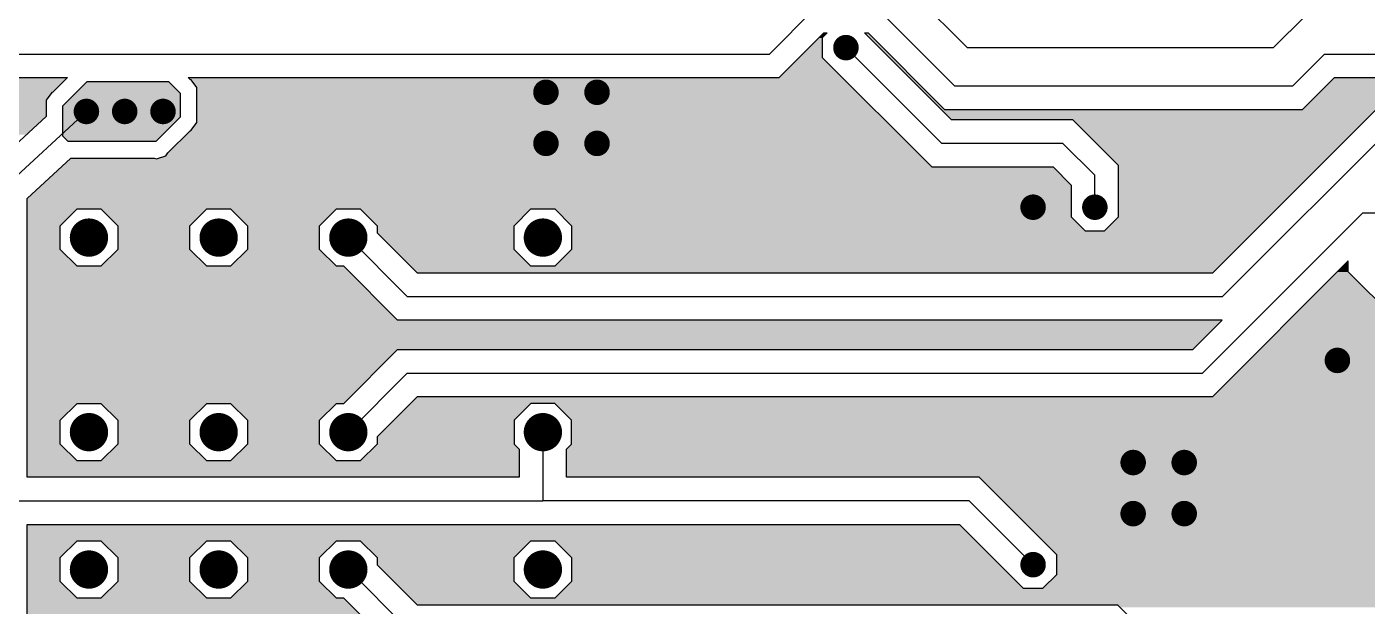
# Model space of a CAD drawing. Extents: x 295 to 953, y 10 to 290.
# Drawn here: x 543 to 629.6, y 158.2 to 195.7 of the extents above; entities that cross this region are included whole.
import ezdxf

# ---------------------------------------------------------------- set-up
doc = ezdxf.new("R2010")
doc.units = 0
doc.header["$LTSCALE"] = 5
doc.header["$MEASUREMENT"] = 0
doc.layers.get('0').update_dxf_attribs({"linetype": 'CONTINUOUS', "lineweight": 25})
doc.layers.add('L4-BOTTOM_GBR', color=7, linetype='CONTINUOUS')

msp = doc.modelspace()

# ---------------------------------------------------------------- linework, layer by layer
for points, const_width in [([(596.317, 194.312, -1), (595.492, 194.312, -1)], 0.825), ([(576.93, 191.425, -1), (576.105, 191.425, -1)], 0.825), ([(580.23, 191.425, -1), (579.405, 191.425, -1)], 0.825), ([(547.23, 190.188, -1), (546.405, 190.188, -1)], 0.825), ([(549.705, 190.188, -1), (548.88, 190.188, -1)], 0.825), ([(552.18, 190.188, -1), (551.355, 190.188, -1)], 0.825), ([(576.93, 188.125, -1), (576.105, 188.125, -1)], 0.825), ([(580.23, 188.125, -1), (579.405, 188.125, -1)], 0.825), ([(608.412, 184, -1), (607.587, 184, -1)], 0.825), ([(612.405, 184, -1), (611.58, 184, -1)], 0.825), ([(547.601, 182.036, -1), (546.363, 182.036, -1)], 1.238), ([(555.983, 182.036, -1), (554.745, 182.036, -1)], 1.238), ([(564.365, 182.036, -1), (563.127, 182.036, -1)], 1.238), ([(576.938, 182.036, -1), (575.7, 182.036, -1)], 1.238), ([(628.08, 174.1, -1), (627.255, 174.1, -1)], 0.825), ([(547.601, 169.464, -1), (546.363, 169.464, -1)], 1.238), ([(555.983, 169.464, -1), (554.745, 169.464, -1)], 1.238), ([(564.365, 169.464, -1), (563.127, 169.464, -1)], 1.238), ([(576.938, 169.464, -1), (575.7, 169.464, -1)], 1.238), ([(614.88, 167.5, -1), (614.055, 167.5, -1)], 0.825), ([(618.18, 167.5, -1), (617.355, 167.5, -1)], 0.825), ([(614.88, 164.2, -1), (614.055, 164.2, -1)], 0.825), ([(618.18, 164.2, -1), (617.355, 164.2, -1)], 0.825), ([(547.601, 160.587, -1), (546.363, 160.587, -1)], 1.238), ([(555.983, 160.587, -1), (554.745, 160.587, -1)], 1.238), ([(564.365, 160.587, -1), (563.127, 160.587, -1)], 1.238), ([(576.938, 160.587, -1), (575.7, 160.587, -1)], 1.238), ([(608.412, 160.9, -1), (607.587, 160.9, -1)], 0.825)]:
    msp.add_lwpolyline(points, format="xyb", close=True, dxfattribs=dict(const_width=const_width))
at = {"layer": 'L4-BOTTOM_GBR'}
for p, q in [((603.742, 194.312), (598.792, 199.262)), ((593.842, 196.787), (590.955, 193.9)), ((602.917, 191.838), (597.967, 196.787)), ((625.605, 196.375), (623.542, 194.312)), ((591.586, 192.374), (594.474, 195.261)), ((594.695, 195.261), (594.378, 194.944)), ((594.378, 194.944), (594.378, 193.681)), ((594.474, 195.261), (594.695, 195.261)), ((597.114, 195.261), (597.335, 195.261)), ((602.724, 189.651), (597.114, 195.261)), ((597.335, 195.261), (602.285, 190.311)), ((595.905, 194.312), (602.092, 188.125)), ((603.742, 194.312), (623.542, 194.312)), ((529.492, 193.9), (590.955, 193.9)), ((594.378, 193.681), (601.46, 186.599)), ((626.842, 193.9), (624.78, 191.838)), ((626.842, 193.9), (684.18, 193.9)), ((530.124, 192.374), (545.599, 192.374)), ((545.599, 192.374), (544.657, 191.432)), ((553.397, 192.374), (591.586, 192.374)), ((553.514, 192.257), (553.397, 192.374)), ((625.411, 190.311), (627.474, 192.374)), ((627.474, 192.374), (683.548, 192.374)), ((545.291, 190.549), (546.868, 192.126)), ((546.868, 192.126), (552.128, 192.126)), ((552.128, 192.126), (552.881, 191.374)), ((553.59, 192.232), (553.514, 192.257)), ((553.953, 191.734), (553.59, 192.232)), ((553.953, 189.466), (553.953, 191.734)), ((602.917, 191.838), (624.78, 191.838)), ((619.61, 179.751), (631.568, 191.709)), ((544.581, 191.407), (544.218, 190.909)), ((544.218, 190.909), (544.218, 189.866)), ((544.657, 191.432), (544.581, 191.407)), ((552.881, 191.374), (552.881, 189.826)), ((544.218, 189.866), (540.857, 186.764)), ((546.817, 190.188), (541.455, 185.238)), ((545.291, 188.589), (545.291, 190.549)), ((552.881, 189.826), (551.303, 188.249)), ((602.285, 190.311), (625.411, 190.311)), ((632.2, 190.183), (620.242, 178.225)), ((552.077, 187.506), (553.514, 188.943)), ((553.514, 188.943), (553.59, 188.968)), ((553.59, 188.968), (553.953, 189.466)), ((610.561, 189.651), (602.724, 189.651)), ((613.518, 186.694), (610.561, 189.651)), ((545.631, 188.249), (545.291, 188.589)), ((551.303, 188.249), (545.631, 188.249)), ((609.93, 188.125), (602.092, 188.125)), ((609.93, 188.125), (611.992, 186.062)), ((542.981, 184.569), (545.806, 187.176)), ((545.806, 187.176), (551.204, 187.176)), ((551.204, 187.176), (551.355, 187.127)), ((551.355, 187.127), (551.94, 187.318)), ((551.94, 187.318), (552.077, 187.506)), ((601.46, 186.599), (609.298, 186.599)), ((609.298, 186.599), (610.466, 185.431)), ((613.518, 183.368), (613.518, 186.694)), ((610.466, 185.431), (610.466, 183.368)), ((611.992, 184), (611.992, 186.062)), ((542.981, 166.551), (542.981, 184.569)), ((545.126, 182.805), (546.213, 183.893)), ((546.213, 183.893), (547.751, 183.893)), ((547.751, 183.893), (548.838, 182.805)), ((553.508, 182.805), (554.595, 183.893)), ((554.595, 183.893), (556.133, 183.893)), ((556.133, 183.893), (557.22, 182.805)), ((561.89, 182.805), (562.977, 183.893)), ((562.977, 183.893), (564.515, 183.893)), ((564.515, 183.893), (565.602, 182.805)), ((574.463, 182.805), (575.55, 183.893)), ((575.55, 183.893), (577.088, 183.893)), ((577.088, 183.893), (578.175, 182.805)), ((545.126, 181.268), (545.126, 182.805)), ((548.838, 182.805), (548.838, 181.268)), ((553.508, 181.268), (553.508, 182.805)), ((557.22, 182.805), (557.22, 181.268)), ((561.89, 181.268), (561.89, 182.805)), ((565.602, 182.805), (565.602, 182.338)), ((574.463, 181.268), (574.463, 182.805)), ((578.175, 182.805), (578.175, 181.268)), ((610.466, 183.368), (611.36, 182.474)), ((612.624, 182.474), (613.518, 183.368)), ((629.317, 183.635), (618.957, 173.275)), ((629.317, 183.635), (635.864, 183.635)), ((563.746, 182.036), (567.558, 178.225)), ((565.602, 182.338), (568.189, 179.751)), ((611.36, 182.474), (612.624, 182.474)), ((546.213, 180.18), (545.126, 181.268)), ((548.838, 181.268), (547.751, 180.18)), ((554.595, 180.18), (553.508, 181.268)), ((557.22, 181.268), (556.133, 180.18)), ((562.977, 180.18), (561.89, 181.268)), ((575.55, 180.18), (574.463, 181.268)), ((578.175, 181.268), (577.088, 180.18)), ((628.368, 180.528), (619.589, 171.749)), ((628.368, 179.824), (628.368, 180.528)), ((547.751, 180.18), (546.213, 180.18)), ((556.133, 180.18), (554.595, 180.18)), ((563.444, 180.18), (562.977, 180.18)), ((566.926, 176.699), (563.444, 180.18)), ((568.189, 179.751), (619.61, 179.751)), ((577.088, 180.18), (575.55, 180.18)), ((631.328, 176.864), (628.368, 179.824)), ((567.558, 178.225), (620.242, 178.225)), ((620.222, 176.699), (566.926, 176.699)), ((618.325, 174.801), (620.222, 176.699)), ((563.444, 171.32), (566.926, 174.801)), ((566.926, 174.801), (618.325, 174.801)), ((563.746, 169.464), (567.558, 173.275)), ((567.558, 173.275), (618.957, 173.275)), ((568.189, 171.749), (565.602, 169.162)), ((619.589, 171.749), (568.189, 171.749)), ((545.126, 170.232), (546.213, 171.32)), ((546.213, 171.32), (547.751, 171.32)), ((547.751, 171.32), (548.838, 170.232)), ((553.508, 170.232), (554.595, 171.32)), ((554.595, 171.32), (556.133, 171.32)), ((556.133, 171.32), (557.22, 170.232)), ((561.89, 170.232), (562.977, 171.32)), ((562.977, 171.32), (563.444, 171.32)), ((575.55, 171.32), (574.463, 170.232)), ((577.088, 171.32), (575.55, 171.32)), ((578.175, 170.232), (577.088, 171.32)), ((545.126, 168.695), (545.126, 170.232)), ((548.838, 170.232), (548.838, 168.695)), ((553.508, 168.695), (553.508, 170.232)), ((557.22, 170.232), (557.22, 168.695)), ((561.89, 168.695), (561.89, 170.232)), ((574.463, 170.232), (574.463, 168.695)), ((578.175, 168.695), (578.175, 170.232)), ((565.602, 169.162), (565.602, 168.695)), ((576.319, 169.464), (576.319, 165.025)), ((546.213, 167.607), (545.126, 168.695)), ((548.838, 168.695), (547.751, 167.607)), ((554.595, 167.607), (553.508, 168.695)), ((557.22, 168.695), (556.133, 167.607)), ((562.977, 167.607), (561.89, 168.695)), ((565.602, 168.695), (564.515, 167.607)), ((574.463, 168.695), (574.793, 168.365)), ((574.793, 168.365), (574.793, 166.551)), ((577.845, 168.365), (578.175, 168.695)), ((577.845, 166.551), (577.845, 168.365)), ((547.751, 167.607), (546.213, 167.607)), ((556.133, 167.607), (554.595, 167.607)), ((564.515, 167.607), (562.977, 167.607)), ((574.793, 166.551), (542.981, 166.551)), ((604.506, 166.551), (577.845, 166.551)), ((609.525, 161.532), (604.506, 166.551)), ((541.455, 165.025), (576.319, 165.025)), ((603.874, 165.025), (576.319, 165.025)), ((607.999, 160.9), (603.874, 165.025)), ((542.981, 163.499), (603.242, 163.499)), ((542.981, 145.101), (542.981, 163.499)), ((603.242, 163.499), (607.367, 159.374)), ((545.126, 161.355), (546.213, 162.443)), ((546.213, 162.443), (547.751, 162.443)), ((547.751, 162.443), (548.838, 161.355)), ((553.508, 161.355), (554.595, 162.443)), ((554.595, 162.443), (556.133, 162.443)), ((556.133, 162.443), (557.22, 161.355)), ((561.89, 161.355), (562.977, 162.443)), ((562.977, 162.443), (564.515, 162.443)), ((564.515, 162.443), (565.602, 161.355)), ((574.463, 161.355), (575.55, 162.443)), ((575.55, 162.443), (577.088, 162.443)), ((577.088, 162.443), (578.175, 161.355)), ((545.126, 159.818), (545.126, 161.355)), ((548.838, 161.355), (548.838, 159.818)), ((553.508, 159.818), (553.508, 161.355)), ((557.22, 161.355), (557.22, 159.818)), ((561.89, 159.818), (561.89, 161.355)), ((565.602, 161.355), (565.602, 160.888)), ((574.463, 159.818), (574.463, 161.355)), ((578.175, 161.355), (578.175, 159.818)), ((609.525, 160.268), (609.525, 161.532)), ((563.746, 160.587), (567.558, 156.775)), ((565.602, 160.888), (568.189, 158.301)), ((608.631, 159.374), (609.525, 160.268)), ((546.213, 158.73), (545.126, 159.818)), ((548.838, 159.818), (547.751, 158.73)), ((554.595, 158.73), (553.508, 159.818)), ((557.22, 159.818), (556.133, 158.73)), ((562.977, 158.73), (561.89, 159.818)), ((575.55, 158.73), (574.463, 159.818)), ((578.175, 159.818), (577.088, 158.73)), ((547.751, 158.73), (546.213, 158.73)), ((556.133, 158.73), (554.595, 158.73)), ((563.444, 158.73), (562.977, 158.73)), ((566.926, 155.249), (563.444, 158.73)), ((577.088, 158.73), (575.55, 158.73)), ((607.367, 159.374), (608.631, 159.374)), ((568.189, 158.301), (613.449, 158.301)), ((613.449, 158.301), (631.256, 140.494))]:
    msp.add_line(p, q, dxfattribs=at)
for points in [[(594.378, 193.681), (594.378, 194.944), (592.893, 193.681), (594.157, 194.944)], [(594.378, 194.944), (594.695, 195.261), (594.157, 194.944), (594.474, 195.261)], [(594.695, 195.261), (594.695, 195.261), (594.474, 195.261), (594.695, 195.261)], [(602.285, 190.311), (597.335, 195.261), (602.064, 190.311), (597.114, 195.261)], [(597.335, 195.261), (597.335, 195.261), (597.114, 195.261), (597.335, 195.261)], [(595.685, 192.374), (594.378, 193.681), (591.586, 192.374), (592.893, 193.681)], [(544.657, 191.432), (545.599, 192.374), (529.182, 191.432), (530.124, 192.374)], [(545.599, 192.374), (545.599, 192.374), (530.124, 192.374), (545.599, 192.374)], [(595.802, 192.257), (595.685, 192.374), (553.514, 192.257), (553.397, 192.374)], [(595.685, 192.374), (595.685, 192.374), (553.397, 192.374), (554.595, 192.374)], [(595.685, 192.374), (595.685, 192.374), (575.55, 192.374), (591.586, 192.374)], [(684.213, 191.709), (683.548, 192.374), (626.809, 191.709), (627.474, 192.374)], [(552.881, 191.374), (552.128, 192.126), (546.116, 191.374), (546.868, 192.126)], [(552.128, 192.126), (552.128, 192.126), (546.868, 192.126), (552.128, 192.126)], [(595.827, 192.232), (595.802, 192.257), (553.59, 192.232), (553.514, 192.257)], [(596.325, 191.734), (595.827, 192.232), (553.953, 191.734), (553.59, 192.232)], [(598.592, 189.466), (596.325, 191.734), (553.953, 189.466), (553.953, 191.734)], [(630.17, 190.311), (631.568, 191.709), (625.411, 190.311), (626.809, 191.709)], [(544.218, 190.909), (544.372, 191.12), (524.55, 190.909), (524.55, 191.12)], [(544.218, 189.866), (544.218, 190.909), (524.55, 189.866), (524.55, 190.909)], [(544.372, 191.12), (544.581, 191.407), (528.87, 191.12), (529.157, 191.407)], [(544.581, 191.407), (544.657, 191.432), (529.157, 191.407), (529.182, 191.432)], [(552.881, 190.549), (552.881, 191.374), (545.291, 190.549), (546.116, 191.374)], [(542.949, 188.694), (544.127, 189.782), (523.463, 188.694), (524.55, 189.782)], [(544.127, 189.782), (544.218, 189.866), (524.55, 189.782), (524.55, 189.866)], [(552.881, 189.826), (552.881, 190.549), (545.291, 189.826), (545.291, 190.549)], [(551.643, 188.589), (552.881, 189.826), (545.291, 188.589), (545.291, 189.826)], [(629.51, 189.651), (630.17, 190.311), (602.724, 189.651), (602.064, 190.311)], [(600.553, 187.506), (599.115, 188.943), (552.077, 187.506), (553.514, 188.943)], [(599.115, 188.943), (599.091, 188.968), (553.514, 188.943), (553.59, 188.968)], [(599.091, 188.968), (598.592, 189.466), (553.59, 188.968), (553.953, 189.466)], [(629.51, 189.651), (629.51, 189.651), (610.561, 189.651), (602.724, 189.651)], [(626.553, 186.694), (629.51, 189.651), (613.518, 186.694), (610.561, 189.651)], [(551.303, 188.249), (551.643, 188.589), (545.631, 188.249), (545.291, 188.589)], [(601.46, 186.599), (600.932, 187.127), (545.18, 186.599), (545.752, 187.127)], [(551.355, 187.127), (551.204, 187.176), (545.752, 187.127), (545.806, 187.176)], [(551.204, 187.176), (551.204, 187.176), (546.213, 187.176), (551.204, 187.176)], [(600.932, 187.127), (600.741, 187.318), (551.355, 187.127), (551.94, 187.318)], [(600.741, 187.318), (600.553, 187.506), (551.94, 187.318), (552.077, 187.506)], [(610.466, 185.431), (609.298, 186.599), (543.914, 185.431), (545.18, 186.599)], [(623.227, 183.368), (626.553, 186.694), (613.518, 183.368), (613.518, 186.694)], [(610.466, 184.569), (610.466, 185.431), (542.981, 184.569), (543.914, 185.431)], [(610.466, 183.893), (610.466, 184.569), (542.981, 183.893), (542.981, 184.569)], [(545.126, 182.805), (546.213, 183.893), (542.981, 182.805), (542.981, 183.893)], [(554.595, 183.893), (554.595, 183.893), (547.751, 183.893), (546.213, 183.893)], [(553.508, 182.805), (554.595, 183.893), (548.838, 182.805), (547.751, 183.893)], [(562.977, 183.893), (562.977, 183.893), (556.133, 183.893), (554.595, 183.893)], [(561.89, 182.805), (562.977, 183.893), (557.22, 182.805), (556.133, 183.893)], [(575.55, 183.893), (575.55, 183.893), (564.515, 183.893), (562.977, 183.893)], [(574.463, 182.805), (575.55, 183.893), (565.602, 182.805), (564.515, 183.893)], [(610.466, 183.893), (610.466, 183.893), (577.088, 183.893), (575.55, 183.893)], [(610.466, 183.368), (610.466, 183.893), (577.613, 183.368), (577.088, 183.893)], [(545.126, 181.268), (545.126, 182.805), (542.981, 181.268), (542.981, 182.805)], [(553.508, 181.268), (553.508, 182.805), (548.838, 181.268), (548.838, 182.805)], [(561.89, 181.268), (561.89, 182.805), (557.22, 181.268), (557.22, 182.805)], [(574.463, 182.338), (574.463, 182.805), (565.602, 182.338), (565.602, 182.805)], [(611.028, 182.805), (610.466, 183.368), (578.175, 182.805), (577.613, 183.368)], [(611.36, 182.474), (611.028, 182.805), (578.175, 182.474), (578.175, 182.805)], [(622.333, 182.474), (623.227, 183.368), (612.624, 182.474), (613.518, 183.368)], [(574.463, 181.268), (574.463, 182.338), (566.673, 181.268), (565.602, 182.338)], [(621.126, 181.268), (622.333, 182.474), (578.175, 181.268), (578.175, 182.474)], [(546.213, 180.18), (545.126, 181.268), (542.981, 180.18), (542.981, 181.268)], [(554.595, 180.18), (553.508, 181.268), (547.751, 180.18), (548.838, 181.268)], [(562.977, 180.18), (561.89, 181.268), (556.133, 180.18), (557.22, 181.268)], [(575.55, 180.18), (574.463, 181.268), (567.76, 180.18), (566.673, 181.268)], [(620.039, 180.18), (621.126, 181.268), (577.088, 180.18), (578.175, 181.268)], [(628.368, 179.824), (628.368, 180.528), (627.664, 179.824), (628.368, 180.528)], [(566.926, 176.699), (563.444, 180.18), (542.981, 176.699), (542.981, 180.18)], [(554.595, 180.18), (554.595, 180.18), (546.213, 180.18), (547.751, 180.18)], [(563.444, 180.18), (563.444, 180.18), (554.595, 180.18), (556.133, 180.18)], [(619.61, 179.751), (620.039, 180.18), (568.189, 179.751), (567.76, 180.18)], [(631.328, 176.864), (628.368, 179.824), (624.704, 176.864), (627.664, 179.824)], [(699.978, 175.943), (699.058, 176.864), (623.783, 175.943), (624.704, 176.864)], [(618.325, 174.801), (620.222, 176.699), (542.981, 174.801), (542.981, 176.699)], [(699.978, 171.749), (699.978, 175.943), (619.589, 171.749), (623.783, 175.943)], [(563.444, 171.32), (566.926, 174.801), (542.981, 171.32), (542.981, 174.801)], [(699.978, 171.32), (699.978, 171.749), (567.76, 171.32), (568.189, 171.749)], [(699.978, 171.749), (699.978, 171.749), (568.189, 171.749), (619.589, 171.749)], [(545.126, 170.232), (546.213, 171.32), (542.981, 170.232), (542.981, 171.32)], [(554.595, 171.32), (554.595, 171.32), (547.751, 171.32), (546.213, 171.32)], [(553.508, 170.232), (554.595, 171.32), (548.838, 170.232), (547.751, 171.32)], [(562.977, 171.32), (562.977, 171.32), (556.133, 171.32), (554.595, 171.32)], [(561.89, 170.232), (562.977, 171.32), (557.22, 170.232), (556.133, 171.32)], [(574.463, 170.232), (575.55, 171.32), (566.673, 170.232), (567.76, 171.32)], [(699.978, 171.32), (699.978, 171.32), (577.088, 171.32), (575.55, 171.32)], [(699.978, 170.232), (699.978, 171.32), (578.175, 170.232), (577.088, 171.32)], [(545.126, 168.695), (545.126, 170.232), (542.981, 168.695), (542.981, 170.232)], [(553.508, 168.695), (553.508, 170.232), (548.838, 168.695), (548.838, 170.232)], [(561.89, 168.695), (561.89, 170.232), (557.22, 168.695), (557.22, 170.232)], [(574.463, 169.162), (574.463, 170.232), (565.602, 169.162), (566.673, 170.232)], [(699.978, 168.695), (699.978, 170.232), (578.175, 168.695), (578.175, 170.232)], [(574.463, 168.695), (574.463, 169.162), (565.602, 168.695), (565.602, 169.162)], [(546.213, 167.607), (545.126, 168.695), (542.981, 167.607), (542.981, 168.695)], [(554.595, 167.607), (553.508, 168.695), (547.751, 167.607), (548.838, 168.695)], [(562.977, 167.607), (561.89, 168.695), (556.133, 167.607), (557.22, 168.695)], [(574.793, 167.607), (574.793, 168.365), (564.515, 167.607), (565.272, 168.365)], [(574.793, 168.365), (574.463, 168.695), (565.272, 168.365), (565.602, 168.695)], [(699.978, 168.365), (699.978, 168.695), (577.845, 168.365), (578.175, 168.695)], [(699.978, 166.551), (699.978, 168.365), (577.845, 166.551), (577.845, 168.365)], [(574.793, 166.551), (574.793, 167.607), (542.981, 166.551), (542.981, 167.607)], [(699.978, 166.551), (699.978, 166.551), (604.506, 166.551), (577.845, 166.551)], [(699.978, 161.532), (699.978, 166.551), (609.525, 161.532), (604.506, 166.551)], [(604.298, 162.443), (603.242, 163.499), (542.981, 162.443), (542.981, 163.499)], [(603.242, 163.499), (603.242, 163.499), (542.981, 163.499), (546.213, 163.499)], [(603.242, 163.499), (603.242, 163.499), (575.55, 163.499), (603.242, 163.499)], [(545.126, 161.355), (546.213, 162.443), (542.981, 161.355), (542.981, 162.443)], [(554.595, 162.443), (554.595, 162.443), (547.751, 162.443), (546.213, 162.443)], [(553.508, 161.355), (554.595, 162.443), (548.838, 161.355), (547.751, 162.443)], [(562.977, 162.443), (562.977, 162.443), (556.133, 162.443), (554.595, 162.443)], [(561.89, 161.355), (562.977, 162.443), (557.22, 161.355), (556.133, 162.443)], [(575.55, 162.443), (575.55, 162.443), (564.515, 162.443), (562.977, 162.443)], [(574.463, 161.355), (575.55, 162.443), (565.602, 161.355), (564.515, 162.443)], [(604.298, 162.443), (604.298, 162.443), (577.088, 162.443), (575.55, 162.443)], [(605.385, 161.355), (604.298, 162.443), (578.175, 161.355), (577.088, 162.443)], [(545.126, 159.818), (545.126, 161.355), (542.981, 159.818), (542.981, 161.355)], [(553.508, 159.818), (553.508, 161.355), (548.838, 159.818), (548.838, 161.355)], [(561.89, 159.818), (561.89, 161.355), (557.22, 159.818), (557.22, 161.355)], [(574.463, 160.888), (574.463, 161.355), (565.602, 160.888), (565.602, 161.355)], [(606.923, 159.818), (605.385, 161.355), (578.175, 159.818), (578.175, 161.355)], [(699.978, 160.268), (699.978, 161.532), (609.525, 160.268), (609.525, 161.532)], [(574.463, 159.818), (574.463, 160.888), (566.673, 159.818), (565.602, 160.888)], [(699.978, 159.374), (699.978, 160.268), (608.631, 159.374), (609.525, 160.268)], [(546.213, 158.73), (545.126, 159.818), (542.981, 158.73), (542.981, 159.818)], [(554.595, 158.73), (553.508, 159.818), (547.751, 158.73), (548.838, 159.818)], [(562.977, 158.73), (561.89, 159.818), (556.133, 158.73), (557.22, 159.818)], [(575.55, 158.73), (574.463, 159.818), (567.76, 158.73), (566.673, 159.818)], [(607.367, 159.374), (606.923, 159.818), (577.731, 159.374), (578.175, 159.818)], [(566.926, 155.249), (563.444, 158.73), (542.981, 155.249), (542.981, 158.73)], [(554.595, 158.73), (554.595, 158.73), (546.213, 158.73), (547.751, 158.73)], [(563.444, 158.73), (563.444, 158.73), (554.595, 158.73), (556.133, 158.73)], [(700.708, 158.301), (700.279, 158.73), (568.189, 158.301), (567.76, 158.73)], [(700.279, 158.73), (699.978, 159.031), (577.088, 158.73), (577.388, 159.031)], [(699.978, 159.031), (699.978, 159.374), (577.388, 159.031), (577.731, 159.374)], [(700.708, 158.301), (700.708, 158.301), (613.449, 158.301), (568.189, 158.301)], [(700.873, 158.136), (700.708, 158.301), (613.614, 158.136), (613.449, 158.301)]]:
    msp.add_solid(points, dxfattribs=at)

doc.saveas('drawing.dxf')
